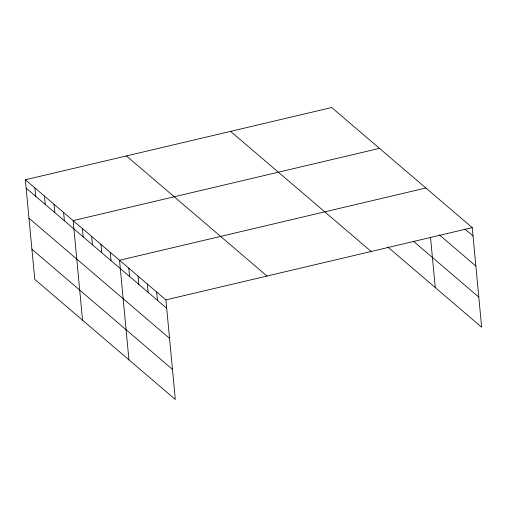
<?xml version="1.0" encoding="UTF-8"?>
<svg xmlns="http://www.w3.org/2000/svg" width="507" height="507" viewBox="0 0 507 507"><rect width="100%" height="100%" fill="white"/><g stroke="black" fill="none" stroke-linecap="round" stroke-linejoin="round"><path stroke-width="0.76" d="M25.35 179.776L165.903 299.891L175.314 399.478L34.761 279.37L25.35 179.776L331.686 107.522L472.239 227.63L481.65 327.224L387.69 246.928M379.47 148.361L73.141 220.615L82.552 320.209M425.855 187.996L119.519 260.256L128.936 359.843M165.903 299.891L472.239 227.63M464.906 229.031L473.025 235.964M439.347 234.868L475.87 266.08M413.87 241.617L478.804 297.108M230.59 131.364L371.143 251.478M126.439 155.934L266.993 276.042M26.136 188.11L166.689 308.224M28.981 218.225L169.534 338.34M31.916 249.254L172.469 369.362M430.513 237.301L435.266 287.583M156.625 291.962L157.417 300.296M147.353 284.034L148.139 292.368M138.075 276.106L138.861 284.44M128.797 268.178L129.583 276.511M110.247 252.328L111.033 260.661M100.969 244.399L101.755 252.733M91.691 236.471L92.477 244.805M82.413 228.543L83.205 236.877M63.578 212.446L64.37 220.779M54.021 204.283L54.813 212.61M44.464 196.114L45.25 204.448M34.907 187.945L35.693 196.279"/></g></svg>
